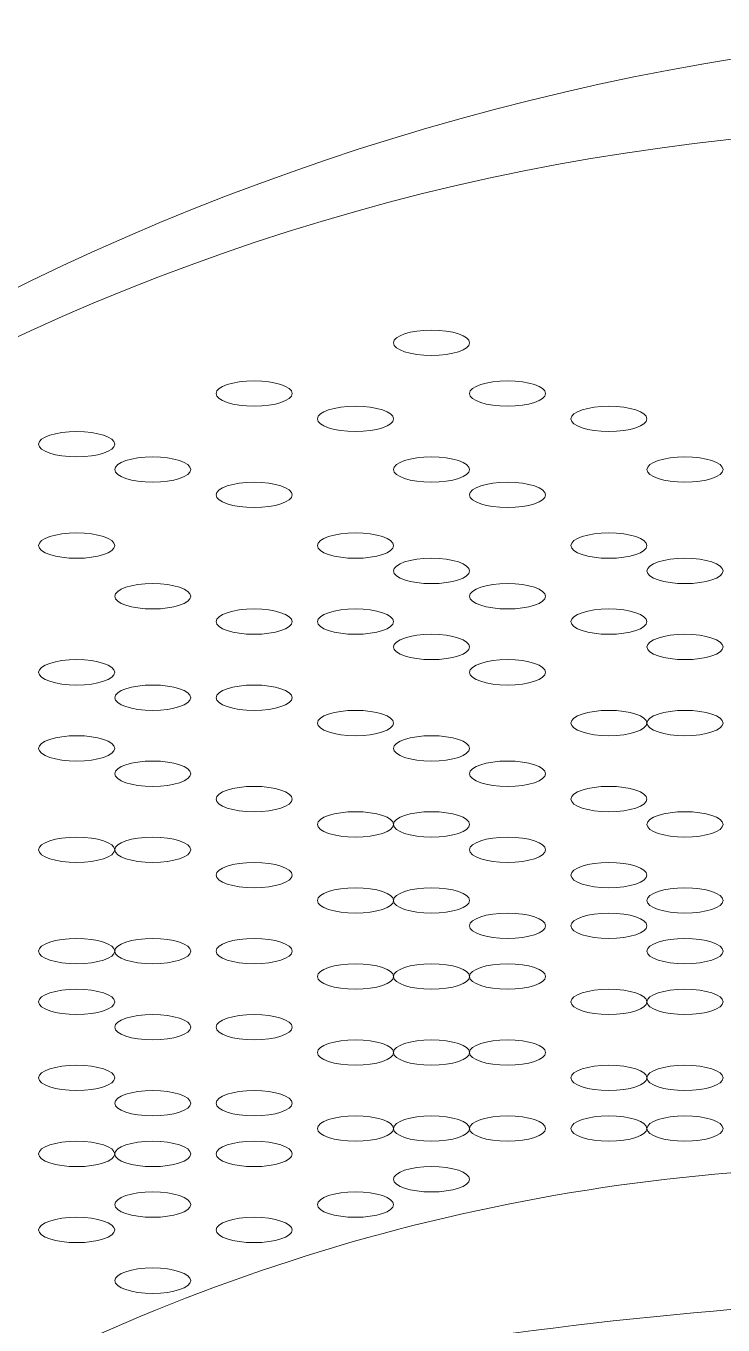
# Model space of a CAD drawing. Header units: metres. Extents: x 29 to 86.9, y -23.2 to 39.7.
# Drawn here: x 76.1867 to 76.2539, y -17.0729 to -16.9476 of the extents above; entities that cross this region are included whole.
import ezdxf

# ---------------------------------------------------------------- set-up
doc = ezdxf.new("R2010")
doc.units = ezdxf.units.M
doc.header["$LTSCALE"] = 100
doc.layers.get('0').update_dxf_attribs({"color": 254})
doc.layers.add('Arqui', color=8, linetype='Continuous', lineweight=0)

# ---------------------------------------------------------------- blocks, each defined once
blk = doc.blocks.new('A$C9582355f')
at = {"layer": 'Arqui'}
for points in [[(47.50676408278156, 6.126214199186052, 0.2278580694966521), (47.31431257980552, 6.21636923779397, 0.2278580694967863), (47.12137978274956, 6.126214199186052)], [(47.50217420515759, 6.122865414649823, 0.2538010257352408), (47.3125391529656, 6.205849049185872, 0.2538010257355416), (47.12352406037354, 6.122865414649823)], [(47.29948417332554, 6.093928121666067, 0.03702395519683493), (47.23757336911757, 6.088229262265941, 0.06904277544363817), (47.14609628806153, 6.053867237185841, 0.2305320559257769), (47.11366682501358, 6.012627475682166)]]:
    blk.add_lwpolyline(points, format="xyb", dxfattribs=at)
blk.add_arc((47.2871702511348, 5.91924378729027), 0.1870881177855074, 93.20798741906219, 123.585233615007, dxfattribs=at)
for points in [[(47.24314953276559, 6.18703671139383), (47.24112352435753, 6.18703671139383), (47.23948113276555, 6.186489239377806), (47.23948113276555, 6.185813911394234)], [(47.24681793276562, 6.185813911394234), (47.24681793276562, 6.186489239377806), (47.24517554117352, 6.18703671139383), (47.24314953276559, 6.18703671139383)], [(47.23948113276555, 6.185813911394234), (47.23948113276555, 6.185138583410208), (47.24112352435753, 6.184591111394184), (47.24314953276559, 6.184591111394184)], [(47.24314953276559, 6.184591111394184), (47.24517554117352, 6.184591111394184), (47.24681793276562, 6.185138583410208), (47.24681793276562, 6.185813911394234)], [(47.22603033276556, 6.182145511394083), (47.22400432435762, 6.182145511394083), (47.22236193276552, 6.181598039378059), (47.22236193276552, 6.180922711394032)], [(47.2296987327656, 6.180922711394032), (47.2296987327656, 6.181598039378059), (47.22805634117361, 6.182145511394083), (47.22603033276556, 6.182145511394083)], [(47.25048633276555, 6.182145511394083), (47.24846032435761, 6.182145511394083), (47.24681793276562, 6.181598039378059), (47.24681793276562, 6.180922711394032)], [(47.25415473276558, 6.180922711394032), (47.25415473276558, 6.181598039378059), (47.2525123411736, 6.182145511394083), (47.25048633276555, 6.182145511394083)], [(47.22236193276552, 6.180922711394032), (47.22236193276552, 6.180247383410006), (47.22400432435762, 6.179699911393982), (47.22603033276556, 6.179699911393982)], [(47.22603033276556, 6.179699911393982), (47.22805634117361, 6.179699911393982), (47.2296987327656, 6.180247383410006), (47.2296987327656, 6.180922711394032)], [(47.24681793276562, 6.180922711394032), (47.24681793276562, 6.180247383410006), (47.24846032435761, 6.179699911393982), (47.25048633276555, 6.179699911393982)], [(47.25048633276555, 6.179699911393982), (47.2525123411736, 6.179699911393982), (47.25415473276558, 6.180247383410006), (47.25415473276558, 6.180922711394032)], [(47.23581273276551, 6.179699911393982), (47.23378672435757, 6.179699911393982), (47.23214433276559, 6.179152439377958), (47.23214433276559, 6.178477111393931)], [(47.23948113276555, 6.178477111393931), (47.23948113276555, 6.179152439377958), (47.23783874117356, 6.179699911393982), (47.23581273276551, 6.179699911393982)], [(47.26026873276561, 6.179699911393982), (47.25824272435756, 6.179699911393982), (47.25660033276557, 6.179152439377958), (47.25660033276557, 6.178477111393931)], [(47.26393713276553, 6.178477111393931), (47.26393713276553, 6.179152439377958), (47.26229474117355, 6.179699911393982), (47.26026873276561, 6.179699911393982)], [(47.23214433276559, 6.178477111393931), (47.23214433276559, 6.177801783409905), (47.23378672435757, 6.177254311393881), (47.23581273276551, 6.177254311393881)], [(47.23581273276551, 6.177254311393881), (47.23783874117356, 6.177254311393881), (47.23948113276555, 6.177801783409905), (47.23948113276555, 6.178477111393931)], [(47.25660033276557, 6.178477111393931), (47.25660033276557, 6.177801783409905), (47.25824272435756, 6.177254311393881), (47.26026873276561, 6.177254311393881)], [(47.26026873276561, 6.177254311393881), (47.26229474117355, 6.177254311393881), (47.26393713276553, 6.177801783409905), (47.26393713276553, 6.178477111393931)], [(47.20891113276554, 6.177254311393881), (47.2068851243576, 6.177254311393881), (47.20524273276561, 6.176706839377857), (47.20524273276561, 6.17603151139383)], [(47.21257953276557, 6.17603151139383), (47.21257953276557, 6.176706839377857), (47.21093714117359, 6.177254311393881), (47.20891113276554, 6.177254311393881)], [(47.20524273276561, 6.17603151139383), (47.20524273276561, 6.175356183409804), (47.2068851243576, 6.174808711394235), (47.20891113276554, 6.174808711394235)], [(47.20891113276554, 6.174808711394235), (47.21093714117359, 6.174808711394235), (47.21257953276557, 6.175356183409804), (47.21257953276557, 6.17603151139383)], [(47.21624793276561, 6.174808711394235), (47.21422192435756, 6.174808711394235), (47.21257953276557, 6.174261239378211), (47.21257953276557, 6.173585911394184)], [(47.21991633276554, 6.173585911394184), (47.21991633276554, 6.174261239378211), (47.21827394117355, 6.174808711394235), (47.21624793276561, 6.174808711394235)], [(47.24314953276559, 6.174808711394235), (47.24112352435753, 6.174808711394235), (47.23948113276555, 6.174261239378211), (47.23948113276555, 6.173585911394184)], [(47.24681793276562, 6.173585911394184), (47.24681793276562, 6.174261239378211), (47.24517554117352, 6.174808711394235), (47.24314953276559, 6.174808711394235)], [(47.26760553276557, 6.174808711394235), (47.26557952435752, 6.174808711394235), (47.26393713276553, 6.174261239378211), (47.26393713276553, 6.173585911394184)], [(47.27127393276561, 6.173585911394184), (47.27127393276561, 6.174261239378211), (47.26963154117362, 6.174808711394235), (47.26760553276557, 6.174808711394235)], [(47.21257953276557, 6.173585911394184), (47.21257953276557, 6.172910583410157), (47.21422192435756, 6.172363111394134), (47.21624793276561, 6.172363111394134)], [(47.21624793276561, 6.172363111394134), (47.21827394117355, 6.172363111394134), (47.21991633276554, 6.172910583410157), (47.21991633276554, 6.173585911394184)], [(47.23948113276555, 6.173585911394184), (47.23948113276555, 6.172910583410157), (47.24112352435753, 6.172363111394134), (47.24314953276559, 6.172363111394134)], [(47.24314953276559, 6.172363111394134), (47.24517554117352, 6.172363111394134), (47.24681793276562, 6.172910583410157), (47.24681793276562, 6.173585911394184)], [(47.26393713276553, 6.173585911394184), (47.26393713276553, 6.172910583410157), (47.26557952435752, 6.172363111394134), (47.26760553276557, 6.172363111394134)], [(47.26760553276557, 6.172363111394134), (47.26963154117362, 6.172363111394134), (47.27127393276561, 6.172910583410157), (47.27127393276561, 6.173585911394184)], [(47.22603033276556, 6.172363111394134), (47.22400432435762, 6.172363111394134), (47.22236193276552, 6.17181563937811), (47.22236193276552, 6.171140311394083)], [(47.2296987327656, 6.171140311394083), (47.2296987327656, 6.17181563937811), (47.22805634117361, 6.172363111394134), (47.22603033276556, 6.172363111394134)], [(47.25048633276555, 6.172363111394134), (47.24846032435761, 6.172363111394134), (47.24681793276562, 6.17181563937811), (47.24681793276562, 6.171140311394083)], [(47.25415473276558, 6.171140311394083), (47.25415473276558, 6.17181563937811), (47.2525123411736, 6.172363111394134), (47.25048633276555, 6.172363111394134)], [(47.22236193276552, 6.171140311394083), (47.22236193276552, 6.170464983410056), (47.22400432435762, 6.169917511394033), (47.22603033276556, 6.169917511394033)], [(47.22603033276556, 6.169917511394033), (47.22805634117361, 6.169917511394033), (47.2296987327656, 6.170464983410056), (47.2296987327656, 6.171140311394083)], [(47.24681793276562, 6.171140311394083), (47.24681793276562, 6.170464983410056), (47.24846032435761, 6.169917511394033), (47.25048633276555, 6.169917511394033)], [(47.25048633276555, 6.169917511394033), (47.2525123411736, 6.169917511394033), (47.25415473276558, 6.170464983410056), (47.25415473276558, 6.171140311394083)], [(47.20891113276554, 6.167471911393932), (47.2068851243576, 6.167471911393932), (47.20524273276561, 6.166924439377908), (47.20524273276561, 6.166249111393881)], [(47.21257953276557, 6.166249111393881), (47.21257953276557, 6.166924439377908), (47.21093714117359, 6.167471911393932), (47.20891113276554, 6.167471911393932)], [(47.23581273276551, 6.167471911393932), (47.23378672435757, 6.167471911393932), (47.23214433276559, 6.166924439377908), (47.23214433276559, 6.166249111393881)], [(47.23948113276555, 6.166249111393881), (47.23948113276555, 6.166924439377908), (47.23783874117356, 6.167471911393932), (47.23581273276551, 6.167471911393932)], [(47.26026873276561, 6.167471911393932), (47.25824272435756, 6.167471911393932), (47.25660033276557, 6.166924439377908), (47.25660033276557, 6.166249111393881)], [(47.26393713276553, 6.166249111393881), (47.26393713276553, 6.166924439377908), (47.26229474117355, 6.167471911393932), (47.26026873276561, 6.167471911393932)], [(47.20524273276561, 6.166249111393881), (47.20524273276561, 6.165573783409855), (47.2068851243576, 6.165026311393831), (47.20891113276554, 6.165026311393831)], [(47.20891113276554, 6.165026311393831), (47.21093714117359, 6.165026311393831), (47.21257953276557, 6.165573783409855), (47.21257953276557, 6.166249111393881)], [(47.23214433276559, 6.166249111393881), (47.23214433276559, 6.165573783409855), (47.23378672435757, 6.165026311393831), (47.23581273276551, 6.165026311393831)], [(47.23581273276551, 6.165026311393831), (47.23783874117356, 6.165026311393831), (47.23948113276555, 6.165573783409855), (47.23948113276555, 6.166249111393881)], [(47.25660033276557, 6.166249111393881), (47.25660033276557, 6.165573783409855), (47.25824272435756, 6.165026311393831), (47.26026873276561, 6.165026311393831)], [(47.26026873276561, 6.165026311393831), (47.26229474117355, 6.165026311393831), (47.26393713276553, 6.165573783409855), (47.26393713276553, 6.166249111393881)], [(47.24314953276559, 6.165026311393831), (47.24112352435753, 6.165026311393831), (47.23948113276555, 6.164478839377807), (47.23948113276555, 6.163803511394235)], [(47.24681793276562, 6.163803511394235), (47.24681793276562, 6.164478839377807), (47.24517554117352, 6.165026311393831), (47.24314953276559, 6.165026311393831)], [(47.26760553276557, 6.165026311393831), (47.26557952435752, 6.165026311393831), (47.26393713276553, 6.164478839377807), (47.26393713276553, 6.163803511394235)], [(47.27127393276561, 6.163803511394235), (47.27127393276561, 6.164478839377807), (47.26963154117362, 6.165026311393831), (47.26760553276557, 6.165026311393831)], [(47.23948113276555, 6.163803511394235), (47.23948113276555, 6.163128183410208), (47.24112352435753, 6.162580711394185), (47.24314953276559, 6.162580711394185)], [(47.24314953276559, 6.162580711394185), (47.24517554117352, 6.162580711394185), (47.24681793276562, 6.163128183410208), (47.24681793276562, 6.163803511394235)], [(47.26393713276553, 6.163803511394235), (47.26393713276553, 6.163128183410208), (47.26557952435752, 6.162580711394185), (47.26760553276557, 6.162580711394185)], [(47.26760553276557, 6.162580711394185), (47.26963154117362, 6.162580711394185), (47.27127393276561, 6.163128183410208), (47.27127393276561, 6.163803511394235)], [(47.21624793276561, 6.162580711394185), (47.21422192435756, 6.162580711394185), (47.21257953276557, 6.162033239378161), (47.21257953276557, 6.161357911394134)], [(47.21991633276554, 6.161357911394134), (47.21991633276554, 6.162033239378161), (47.21827394117355, 6.162580711394185), (47.21624793276561, 6.162580711394185)], [(47.25048633276555, 6.162580711394185), (47.24846032435761, 6.162580711394185), (47.24681793276562, 6.162033239378161), (47.24681793276562, 6.161357911394134)], [(47.25415473276558, 6.161357911394134), (47.25415473276558, 6.162033239378161), (47.2525123411736, 6.162580711394185), (47.25048633276555, 6.162580711394185)], [(47.21257953276557, 6.161357911394134), (47.21257953276557, 6.160682583410107), (47.21422192435756, 6.160135111394084), (47.21624793276561, 6.160135111394084)], [(47.21624793276561, 6.160135111394084), (47.21827394117355, 6.160135111394084), (47.21991633276554, 6.160682583410107), (47.21991633276554, 6.161357911394134)], [(47.24681793276562, 6.161357911394134), (47.24681793276562, 6.160682583410107), (47.24846032435761, 6.160135111394084), (47.25048633276555, 6.160135111394084)], [(47.25048633276555, 6.160135111394084), (47.2525123411736, 6.160135111394084), (47.25415473276558, 6.160682583410107), (47.25415473276558, 6.161357911394134)], [(47.22603033276556, 6.160135111394084), (47.22400432435762, 6.160135111394084), (47.22236193276552, 6.15958763937806), (47.22236193276552, 6.158912311394033)], [(47.2296987327656, 6.158912311394033), (47.2296987327656, 6.15958763937806), (47.22805634117361, 6.160135111394084), (47.22603033276556, 6.160135111394084)], [(47.23581273276551, 6.160135111394084), (47.23378672435757, 6.160135111394084), (47.23214433276559, 6.15958763937806), (47.23214433276559, 6.158912311394033)], [(47.23948113276555, 6.158912311394033), (47.23948113276555, 6.15958763937806), (47.23783874117356, 6.160135111394084), (47.23581273276551, 6.160135111394084)], [(47.26026873276561, 6.160135111394084), (47.25824272435756, 6.160135111394084), (47.25660033276557, 6.15958763937806), (47.25660033276557, 6.158912311394033)], [(47.26393713276553, 6.158912311394033), (47.26393713276553, 6.15958763937806), (47.26229474117355, 6.160135111394084), (47.26026873276561, 6.160135111394084)], [(47.22236193276552, 6.158912311394033), (47.22236193276552, 6.158236983410006), (47.22400432435762, 6.157689511393983), (47.22603033276556, 6.157689511393983)], [(47.22603033276556, 6.157689511393983), (47.22805634117361, 6.157689511393983), (47.2296987327656, 6.158236983410006), (47.2296987327656, 6.158912311394033)], [(47.23214433276559, 6.158912311394033), (47.23214433276559, 6.158236983410006), (47.23378672435757, 6.157689511393983), (47.23581273276551, 6.157689511393983)], [(47.23581273276551, 6.157689511393983), (47.23783874117356, 6.157689511393983), (47.23948113276555, 6.158236983410006), (47.23948113276555, 6.158912311394033)], [(47.25660033276557, 6.158912311394033), (47.25660033276557, 6.158236983410006), (47.25824272435756, 6.157689511393983), (47.26026873276561, 6.157689511393983)], [(47.26026873276561, 6.157689511393983), (47.26229474117355, 6.157689511393983), (47.26393713276553, 6.158236983410006), (47.26393713276553, 6.158912311394033)], [(47.24314953276559, 6.157689511393983), (47.24112352435753, 6.157689511393983), (47.23948113276555, 6.157142039377959), (47.23948113276555, 6.156466711393932)], [(47.24681793276562, 6.156466711393932), (47.24681793276562, 6.157142039377959), (47.24517554117352, 6.157689511393983), (47.24314953276559, 6.157689511393983)], [(47.26760553276557, 6.157689511393983), (47.26557952435752, 6.157689511393983), (47.26393713276553, 6.157142039377959), (47.26393713276553, 6.156466711393932)], [(47.27127393276561, 6.156466711393932), (47.27127393276561, 6.157142039377959), (47.26963154117362, 6.157689511393983), (47.26760553276557, 6.157689511393983)], [(47.23948113276555, 6.156466711393932), (47.23948113276555, 6.155791383409905), (47.24112352435753, 6.155243911393882), (47.24314953276559, 6.155243911393882)], [(47.24314953276559, 6.155243911393882), (47.24517554117352, 6.155243911393882), (47.24681793276562, 6.155791383409905), (47.24681793276562, 6.156466711393932)], [(47.26393713276553, 6.156466711393932), (47.26393713276553, 6.155791383409905), (47.26557952435752, 6.155243911393882), (47.26760553276557, 6.155243911393882)], [(47.26760553276557, 6.155243911393882), (47.26963154117362, 6.155243911393882), (47.27127393276561, 6.155791383409905), (47.27127393276561, 6.156466711393932)], [(47.20891113276554, 6.155243911393882), (47.2068851243576, 6.155243911393882), (47.20524273276561, 6.154696439377858), (47.20524273276561, 6.154021111393831)], [(47.21257953276557, 6.154021111393831), (47.21257953276557, 6.154696439377858), (47.21093714117359, 6.155243911393882), (47.20891113276554, 6.155243911393882)], [(47.25048633276555, 6.155243911393882), (47.24846032435761, 6.155243911393882), (47.24681793276562, 6.154696439377858), (47.24681793276562, 6.154021111393831)], [(47.25415473276558, 6.154021111393831), (47.25415473276558, 6.154696439377858), (47.2525123411736, 6.155243911393882), (47.25048633276555, 6.155243911393882)], [(47.20524273276561, 6.154021111393831), (47.20524273276561, 6.153345783409804), (47.2068851243576, 6.152798311394235), (47.20891113276554, 6.152798311394235)], [(47.20891113276554, 6.152798311394235), (47.21093714117359, 6.152798311394235), (47.21257953276557, 6.153345783409804), (47.21257953276557, 6.154021111393831)], [(47.21624793276561, 6.152798311394235), (47.21422192435756, 6.152798311394235), (47.21257953276557, 6.152250839378212), (47.21257953276557, 6.151575511394185)], [(47.21991633276554, 6.151575511394185), (47.21991633276554, 6.152250839378212), (47.21827394117355, 6.152798311394235), (47.21624793276561, 6.152798311394235)], [(47.22603033276556, 6.152798311394235), (47.22400432435762, 6.152798311394235), (47.22236193276552, 6.152250839378212), (47.22236193276552, 6.151575511394185)], [(47.2296987327656, 6.151575511394185), (47.2296987327656, 6.152250839378212), (47.22805634117361, 6.152798311394235), (47.22603033276556, 6.152798311394235)], [(47.24681793276562, 6.154021111393831), (47.24681793276562, 6.153345783409804), (47.24846032435761, 6.152798311394235), (47.25048633276555, 6.152798311394235)], [(47.25048633276555, 6.152798311394235), (47.2525123411736, 6.152798311394235), (47.25415473276558, 6.153345783409804), (47.25415473276558, 6.154021111393831)], [(47.21257953276557, 6.151575511394185), (47.21257953276557, 6.150900183410158), (47.21422192435756, 6.150352711394135), (47.21624793276561, 6.150352711394135)], [(47.21624793276561, 6.150352711394135), (47.21827394117355, 6.150352711394135), (47.21991633276554, 6.150900183410158), (47.21991633276554, 6.151575511394185)], [(47.22236193276552, 6.151575511394185), (47.22236193276552, 6.150900183410158), (47.22400432435762, 6.150352711394135), (47.22603033276556, 6.150352711394135)], [(47.22603033276556, 6.150352711394135), (47.22805634117361, 6.150352711394135), (47.2296987327656, 6.150900183410158), (47.2296987327656, 6.151575511394185)], [(47.23581273276551, 6.150352711394135), (47.23378672435757, 6.150352711394135), (47.23214433276559, 6.149805239378111), (47.23214433276559, 6.149129911394084)], [(47.23948113276555, 6.149129911394084), (47.23948113276555, 6.149805239378111), (47.23783874117356, 6.150352711394135), (47.23581273276551, 6.150352711394135)], [(47.26026873276561, 6.150352711394135), (47.25824272435756, 6.150352711394135), (47.25660033276557, 6.149805239378111), (47.25660033276557, 6.149129911394084)], [(47.26393713276553, 6.149129911394084), (47.26393713276553, 6.149805239378111), (47.26229474117355, 6.150352711394135), (47.26026873276561, 6.150352711394135)], [(47.26760553276557, 6.150352711394135), (47.26557952435752, 6.150352711394135), (47.26393713276553, 6.149805239378111), (47.26393713276553, 6.149129911394084)], [(47.27127393276561, 6.149129911394084), (47.27127393276561, 6.149805239378111), (47.26963154117362, 6.150352711394135), (47.26760553276557, 6.150352711394135)], [(47.23214433276559, 6.149129911394084), (47.23214433276559, 6.148454583410057), (47.23378672435757, 6.147907111394034), (47.23581273276551, 6.147907111394034)], [(47.23581273276551, 6.147907111394034), (47.23783874117356, 6.147907111394034), (47.23948113276555, 6.148454583410057), (47.23948113276555, 6.149129911394084)], [(47.25660033276557, 6.149129911394084), (47.25660033276557, 6.148454583410057), (47.25824272435756, 6.147907111394034), (47.26026873276561, 6.147907111394034)], [(47.26026873276561, 6.147907111394034), (47.26229474117355, 6.147907111394034), (47.26393713276553, 6.148454583410057), (47.26393713276553, 6.149129911394084)], [(47.26393713276553, 6.149129911394084), (47.26393713276553, 6.148454583410057), (47.26557952435752, 6.147907111394034), (47.26760553276557, 6.147907111394034)], [(47.26760553276557, 6.147907111394034), (47.26963154117362, 6.147907111394034), (47.27127393276561, 6.148454583410057), (47.27127393276561, 6.149129911394084)], [(47.20891113276554, 6.147907111394034), (47.2068851243576, 6.147907111394034), (47.20524273276561, 6.14735963937801), (47.20524273276561, 6.146684311393983)], [(47.21257953276557, 6.146684311393983), (47.21257953276557, 6.14735963937801), (47.21093714117359, 6.147907111394034), (47.20891113276554, 6.147907111394034)], [(47.24314953276559, 6.147907111394034), (47.24112352435753, 6.147907111394034), (47.23948113276555, 6.14735963937801), (47.23948113276555, 6.146684311393983)], [(47.24681793276562, 6.146684311393983), (47.24681793276562, 6.14735963937801), (47.24517554117352, 6.147907111394034), (47.24314953276559, 6.147907111394034)], [(47.20524273276561, 6.146684311393983), (47.20524273276561, 6.146008983409956), (47.2068851243576, 6.145461511393933), (47.20891113276554, 6.145461511393933)], [(47.20891113276554, 6.145461511393933), (47.21093714117359, 6.145461511393933), (47.21257953276557, 6.146008983409956), (47.21257953276557, 6.146684311393983)], [(47.23948113276555, 6.146684311393983), (47.23948113276555, 6.146008983409956), (47.24112352435753, 6.145461511393933), (47.24314953276559, 6.145461511393933)], [(47.24314953276559, 6.145461511393933), (47.24517554117352, 6.145461511393933), (47.24681793276562, 6.146008983409956), (47.24681793276562, 6.146684311393983)], [(47.21624793276561, 6.145461511393933), (47.21422192435756, 6.145461511393933), (47.21257953276557, 6.144914039377909), (47.21257953276557, 6.144238711393882)], [(47.21991633276554, 6.144238711393882), (47.21991633276554, 6.144914039377909), (47.21827394117355, 6.145461511393933), (47.21624793276561, 6.145461511393933)], [(47.25048633276555, 6.145461511393933), (47.24846032435761, 6.145461511393933), (47.24681793276562, 6.144914039377909), (47.24681793276562, 6.144238711393882)], [(47.25415473276558, 6.144238711393882), (47.25415473276558, 6.144914039377909), (47.2525123411736, 6.145461511393933), (47.25048633276555, 6.145461511393933)], [(47.21257953276557, 6.144238711393882), (47.21257953276557, 6.143563383409855), (47.21422192435756, 6.143015911393832), (47.21624793276561, 6.143015911393832)], [(47.21624793276561, 6.143015911393832), (47.21827394117355, 6.143015911393832), (47.21991633276554, 6.143563383409855), (47.21991633276554, 6.144238711393882)], [(47.24681793276562, 6.144238711393882), (47.24681793276562, 6.143563383409855), (47.24846032435761, 6.143015911393832), (47.25048633276555, 6.143015911393832)], [(47.25048633276555, 6.143015911393832), (47.2525123411736, 6.143015911393832), (47.25415473276558, 6.143563383409855), (47.25415473276558, 6.144238711393882)], [(47.22603033276556, 6.143015911393832), (47.22400432435762, 6.143015911393832), (47.22236193276552, 6.142468439377808), (47.22236193276552, 6.141793111394236)], [(47.2296987327656, 6.141793111394236), (47.2296987327656, 6.142468439377808), (47.22805634117361, 6.143015911393832), (47.22603033276556, 6.143015911393832)], [(47.26026873276561, 6.143015911393832), (47.25824272435756, 6.143015911393832), (47.25660033276557, 6.142468439377808), (47.25660033276557, 6.141793111394236)], [(47.26393713276553, 6.141793111394236), (47.26393713276553, 6.142468439377808), (47.26229474117355, 6.143015911393832), (47.26026873276561, 6.143015911393832)], [(47.22236193276552, 6.141793111394236), (47.22236193276552, 6.141117783410209), (47.22400432435762, 6.140570311394185), (47.22603033276556, 6.140570311394185)], [(47.22603033276556, 6.140570311394185), (47.22805634117361, 6.140570311394185), (47.2296987327656, 6.141117783410209), (47.2296987327656, 6.141793111394236)], [(47.25660033276557, 6.141793111394236), (47.25660033276557, 6.141117783410209), (47.25824272435756, 6.140570311394185), (47.26026873276561, 6.140570311394185)], [(47.26026873276561, 6.140570311394185), (47.26229474117355, 6.140570311394185), (47.26393713276553, 6.141117783410209), (47.26393713276553, 6.141793111394236)], [(47.23581273276551, 6.140570311394185), (47.23378672435757, 6.140570311394185), (47.23214433276559, 6.140022839378162), (47.23214433276559, 6.139347511394135)], [(47.23948113276555, 6.139347511394135), (47.23948113276555, 6.140022839378162), (47.23783874117356, 6.140570311394185), (47.23581273276551, 6.140570311394185)], [(47.24314953276559, 6.140570311394185), (47.24112352435753, 6.140570311394185), (47.23948113276555, 6.140022839378162), (47.23948113276555, 6.139347511394135)], [(47.24681793276562, 6.139347511394135), (47.24681793276562, 6.140022839378162), (47.24517554117352, 6.140570311394185), (47.24314953276559, 6.140570311394185)], [(47.26760553276557, 6.140570311394185), (47.26557952435752, 6.140570311394185), (47.26393713276553, 6.140022839378162), (47.26393713276553, 6.139347511394135)], [(47.27127393276561, 6.139347511394135), (47.27127393276561, 6.140022839378162), (47.26963154117362, 6.140570311394185), (47.26760553276557, 6.140570311394185)], [(47.23214433276559, 6.139347511394135), (47.23214433276559, 6.138672183410108), (47.23378672435757, 6.138124711394084), (47.23581273276551, 6.138124711394084)], [(47.23581273276551, 6.138124711394084), (47.23783874117356, 6.138124711394084), (47.23948113276555, 6.138672183410108), (47.23948113276555, 6.139347511394135)], [(47.23948113276555, 6.139347511394135), (47.23948113276555, 6.138672183410108), (47.24112352435753, 6.138124711394084), (47.24314953276559, 6.138124711394084)], [(47.24314953276559, 6.138124711394084), (47.24517554117352, 6.138124711394084), (47.24681793276562, 6.138672183410108), (47.24681793276562, 6.139347511394135)], [(47.26393713276553, 6.139347511394135), (47.26393713276553, 6.138672183410108), (47.26557952435752, 6.138124711394084), (47.26760553276557, 6.138124711394084)], [(47.26760553276557, 6.138124711394084), (47.26963154117362, 6.138124711394084), (47.27127393276561, 6.138672183410108), (47.27127393276561, 6.139347511394135)], [(47.20891113276554, 6.138124711394084), (47.2068851243576, 6.138124711394084), (47.20524273276561, 6.137577239378061), (47.20524273276561, 6.136901911394034)], [(47.21257953276557, 6.136901911394034), (47.21257953276557, 6.137577239378061), (47.21093714117359, 6.138124711394084), (47.20891113276554, 6.138124711394084)], [(47.21624793276561, 6.138124711394084), (47.21422192435756, 6.138124711394084), (47.21257953276557, 6.137577239378061), (47.21257953276557, 6.136901911394034)], [(47.21991633276554, 6.136901911394034), (47.21991633276554, 6.137577239378061), (47.21827394117355, 6.138124711394084), (47.21624793276561, 6.138124711394084)], [(47.25048633276555, 6.138124711394084), (47.24846032435761, 6.138124711394084), (47.24681793276562, 6.137577239378061), (47.24681793276562, 6.136901911394034)], [(47.25415473276558, 6.136901911394034), (47.25415473276558, 6.137577239378061), (47.2525123411736, 6.138124711394084), (47.25048633276555, 6.138124711394084)], [(47.20524273276561, 6.136901911394034), (47.20524273276561, 6.136226583410007), (47.2068851243576, 6.135679111393983), (47.20891113276554, 6.135679111393983)], [(47.20891113276554, 6.135679111393983), (47.21093714117359, 6.135679111393983), (47.21257953276557, 6.136226583410007), (47.21257953276557, 6.136901911394034)], [(47.21257953276557, 6.136901911394034), (47.21257953276557, 6.136226583410007), (47.21422192435756, 6.135679111393983), (47.21624793276561, 6.135679111393983)], [(47.21624793276561, 6.135679111393983), (47.21827394117355, 6.135679111393983), (47.21991633276554, 6.136226583410007), (47.21991633276554, 6.136901911394034)], [(47.24681793276562, 6.136901911394034), (47.24681793276562, 6.136226583410007), (47.24846032435761, 6.135679111393983), (47.25048633276555, 6.135679111393983)], [(47.25048633276555, 6.135679111393983), (47.2525123411736, 6.135679111393983), (47.25415473276558, 6.136226583410007), (47.25415473276558, 6.136901911394034)], [(47.22603033276556, 6.135679111393983), (47.22400432435762, 6.135679111393983), (47.22236193276552, 6.13513163937796), (47.22236193276552, 6.134456311393933)], [(47.2296987327656, 6.134456311393933), (47.2296987327656, 6.13513163937796), (47.22805634117361, 6.135679111393983), (47.22603033276556, 6.135679111393983)], [(47.26026873276561, 6.135679111393983), (47.25824272435756, 6.135679111393983), (47.25660033276557, 6.13513163937796), (47.25660033276557, 6.134456311393933)], [(47.26393713276553, 6.134456311393933), (47.26393713276553, 6.13513163937796), (47.26229474117355, 6.135679111393983), (47.26026873276561, 6.135679111393983)], [(47.22236193276552, 6.134456311393933), (47.22236193276552, 6.133780983409906), (47.22400432435762, 6.133233511393883), (47.22603033276556, 6.133233511393883)], [(47.22603033276556, 6.133233511393883), (47.22805634117361, 6.133233511393883), (47.2296987327656, 6.133780983409906), (47.2296987327656, 6.134456311393933)], [(47.25660033276557, 6.134456311393933), (47.25660033276557, 6.133780983409906), (47.25824272435756, 6.133233511393883), (47.26026873276561, 6.133233511393883)], [(47.26026873276561, 6.133233511393883), (47.26229474117355, 6.133233511393883), (47.26393713276553, 6.133780983409906), (47.26393713276553, 6.134456311393933)], [(47.23581273276551, 6.133233511393883), (47.23378672435757, 6.133233511393883), (47.23214433276559, 6.132686039377859), (47.23214433276559, 6.132010711393832)], [(47.23948113276555, 6.132010711393832), (47.23948113276555, 6.132686039377859), (47.23783874117356, 6.133233511393883), (47.23581273276551, 6.133233511393883)], [(47.24314953276559, 6.133233511393883), (47.24112352435753, 6.133233511393883), (47.23948113276555, 6.132686039377859), (47.23948113276555, 6.132010711393832)], [(47.24681793276562, 6.132010711393832), (47.24681793276562, 6.132686039377859), (47.24517554117352, 6.133233511393883), (47.24314953276559, 6.133233511393883)], [(47.26760553276557, 6.133233511393883), (47.26557952435752, 6.133233511393883), (47.26393713276553, 6.132686039377859), (47.26393713276553, 6.132010711393832)], [(47.27127393276561, 6.132010711393832), (47.27127393276561, 6.132686039377859), (47.26963154117362, 6.133233511393883), (47.26760553276557, 6.133233511393883)], [(47.23214433276559, 6.132010711393832), (47.23214433276559, 6.131335383409805), (47.23378672435757, 6.130787911394236), (47.23581273276551, 6.130787911394236)], [(47.23581273276551, 6.130787911394236), (47.23783874117356, 6.130787911394236), (47.23948113276555, 6.131335383409805), (47.23948113276555, 6.132010711393832)], [(47.23948113276555, 6.132010711393832), (47.23948113276555, 6.131335383409805), (47.24112352435753, 6.130787911394236), (47.24314953276559, 6.130787911394236)], [(47.24314953276559, 6.130787911394236), (47.24517554117352, 6.130787911394236), (47.24681793276562, 6.131335383409805), (47.24681793276562, 6.132010711393832)], [(47.26393713276553, 6.132010711393832), (47.26393713276553, 6.131335383409805), (47.26557952435752, 6.130787911394236), (47.26760553276557, 6.130787911394236)], [(47.26760553276557, 6.130787911394236), (47.26963154117362, 6.130787911394236), (47.27127393276561, 6.131335383409805), (47.27127393276561, 6.132010711393832)], [(47.25048633276555, 6.130787911394236), (47.24846032435761, 6.130787911394236), (47.24681793276562, 6.130240439378213), (47.24681793276562, 6.129565111394186)], [(47.25415473276558, 6.129565111394186), (47.25415473276558, 6.130240439378213), (47.2525123411736, 6.130787911394236), (47.25048633276555, 6.130787911394236)], [(47.26026873276561, 6.130787911394236), (47.25824272435756, 6.130787911394236), (47.25660033276557, 6.130240439378213), (47.25660033276557, 6.129565111394186)], [(47.26393713276553, 6.129565111394186), (47.26393713276553, 6.130240439378213), (47.26229474117355, 6.130787911394236), (47.26026873276561, 6.130787911394236)], [(47.24681793276562, 6.129565111394186), (47.24681793276562, 6.128889783410159), (47.24846032435761, 6.128342311394135), (47.25048633276555, 6.128342311394135)], [(47.25048633276555, 6.128342311394135), (47.2525123411736, 6.128342311394135), (47.25415473276558, 6.128889783410159), (47.25415473276558, 6.129565111394186)], [(47.25660033276557, 6.129565111394186), (47.25660033276557, 6.128889783410159), (47.25824272435756, 6.128342311394135), (47.26026873276561, 6.128342311394135)], [(47.26026873276561, 6.128342311394135), (47.26229474117355, 6.128342311394135), (47.26393713276553, 6.128889783410159), (47.26393713276553, 6.129565111394186)], [(47.20891113276554, 6.128342311394135), (47.2068851243576, 6.128342311394135), (47.20524273276561, 6.127794839378112), (47.20524273276561, 6.127119511394085)], [(47.21257953276557, 6.127119511394085), (47.21257953276557, 6.127794839378112), (47.21093714117359, 6.128342311394135), (47.20891113276554, 6.128342311394135)], [(47.21624793276561, 6.128342311394135), (47.21422192435756, 6.128342311394135), (47.21257953276557, 6.127794839378112), (47.21257953276557, 6.127119511394085)], [(47.21991633276554, 6.127119511394085), (47.21991633276554, 6.127794839378112), (47.21827394117355, 6.128342311394135), (47.21624793276561, 6.128342311394135)], [(47.22603033276556, 6.128342311394135), (47.22400432435762, 6.128342311394135), (47.22236193276552, 6.127794839378112), (47.22236193276552, 6.127119511394085)], [(47.2296987327656, 6.127119511394085), (47.2296987327656, 6.127794839378112), (47.22805634117361, 6.128342311394135), (47.22603033276556, 6.128342311394135)], [(47.26760553276557, 6.128342311394135), (47.26557952435752, 6.128342311394135), (47.26393713276553, 6.127794839378112), (47.26393713276553, 6.127119511394085)], [(47.27127393276561, 6.127119511394085), (47.27127393276561, 6.127794839378112), (47.26963154117362, 6.128342311394135), (47.26760553276557, 6.128342311394135)], [(47.20524273276561, 6.127119511394085), (47.20524273276561, 6.126444183410058), (47.2068851243576, 6.125896711394034), (47.20891113276554, 6.125896711394034)], [(47.20891113276554, 6.125896711394034), (47.21093714117359, 6.125896711394034), (47.21257953276557, 6.126444183410058), (47.21257953276557, 6.127119511394085)], [(47.21257953276557, 6.127119511394085), (47.21257953276557, 6.126444183410058), (47.21422192435756, 6.125896711394034), (47.21624793276561, 6.125896711394034)], [(47.21624793276561, 6.125896711394034), (47.21827394117355, 6.125896711394034), (47.21991633276554, 6.126444183410058), (47.21991633276554, 6.127119511394085)], [(47.22236193276552, 6.127119511394085), (47.22236193276552, 6.126444183410058), (47.22400432435762, 6.125896711394034), (47.22603033276556, 6.125896711394034)], [(47.22603033276556, 6.125896711394034), (47.22805634117361, 6.125896711394034), (47.2296987327656, 6.126444183410058), (47.2296987327656, 6.127119511394085)], [(47.26393713276553, 6.127119511394085), (47.26393713276553, 6.126444183410058), (47.26557952435752, 6.125896711394034), (47.26760553276557, 6.125896711394034)], [(47.26760553276557, 6.125896711394034), (47.26963154117362, 6.125896711394034), (47.27127393276561, 6.126444183410058), (47.27127393276561, 6.127119511394085)], [(47.23581273276551, 6.125896711394034), (47.23378672435757, 6.125896711394034), (47.23214433276559, 6.125349239378011), (47.23214433276559, 6.124673911393984)], [(47.23948113276555, 6.124673911393984), (47.23948113276555, 6.125349239378011), (47.23783874117356, 6.125896711394034), (47.23581273276551, 6.125896711394034)], [(47.24314953276559, 6.125896711394034), (47.24112352435753, 6.125896711394034), (47.23948113276555, 6.125349239378011), (47.23948113276555, 6.124673911393984)], [(47.24681793276562, 6.124673911393984), (47.24681793276562, 6.125349239378011), (47.24517554117352, 6.125896711394034), (47.24314953276559, 6.125896711394034)], [(47.25048633276555, 6.125896711394034), (47.24846032435761, 6.125896711394034), (47.24681793276562, 6.125349239378011), (47.24681793276562, 6.124673911393984)], [(47.25415473276558, 6.124673911393984), (47.25415473276558, 6.125349239378011), (47.2525123411736, 6.125896711394034), (47.25048633276555, 6.125896711394034)], [(47.23214433276559, 6.124673911393984), (47.23214433276559, 6.123998583409957), (47.23378672435757, 6.123451111393933), (47.23581273276551, 6.123451111393933)], [(47.23581273276551, 6.123451111393933), (47.23783874117356, 6.123451111393933), (47.23948113276555, 6.123998583409957), (47.23948113276555, 6.124673911393984)], [(47.23948113276555, 6.124673911393984), (47.23948113276555, 6.123998583409957), (47.24112352435753, 6.123451111393933), (47.24314953276559, 6.123451111393933)], [(47.24314953276559, 6.123451111393933), (47.24517554117352, 6.123451111393933), (47.24681793276562, 6.123998583409957), (47.24681793276562, 6.124673911393984)], [(47.24681793276562, 6.124673911393984), (47.24681793276562, 6.123998583409957), (47.24846032435761, 6.123451111393933), (47.25048633276555, 6.123451111393933)], [(47.25048633276555, 6.123451111393933), (47.2525123411736, 6.123451111393933), (47.25415473276558, 6.123998583409957), (47.25415473276558, 6.124673911393984)], [(47.20891113276554, 6.123451111393933), (47.2068851243576, 6.123451111393933), (47.20524273276561, 6.12290363937791), (47.20524273276561, 6.122228311393883)], [(47.21257953276557, 6.122228311393883), (47.21257953276557, 6.12290363937791), (47.21093714117359, 6.123451111393933), (47.20891113276554, 6.123451111393933)], [(47.26026873276561, 6.123451111393933), (47.25824272435756, 6.123451111393933), (47.25660033276557, 6.12290363937791), (47.25660033276557, 6.122228311393883)], [(47.26393713276553, 6.122228311393883), (47.26393713276553, 6.12290363937791), (47.26229474117355, 6.123451111393933), (47.26026873276561, 6.123451111393933)], [(47.26760553276557, 6.123451111393933), (47.26557952435752, 6.123451111393933), (47.26393713276553, 6.12290363937791), (47.26393713276553, 6.122228311393883)], [(47.27127393276561, 6.122228311393883), (47.27127393276561, 6.12290363937791), (47.26963154117362, 6.123451111393933), (47.26760553276557, 6.123451111393933)], [(47.20524273276561, 6.122228311393883), (47.20524273276561, 6.121552983409856), (47.2068851243576, 6.121005511393832), (47.20891113276554, 6.121005511393832)], [(47.20891113276554, 6.121005511393832), (47.21093714117359, 6.121005511393832), (47.21257953276557, 6.121552983409856), (47.21257953276557, 6.122228311393883)], [(47.25660033276557, 6.122228311393883), (47.25660033276557, 6.121552983409856), (47.25824272435756, 6.121005511393832), (47.26026873276561, 6.121005511393832)], [(47.26026873276561, 6.121005511393832), (47.26229474117355, 6.121005511393832), (47.26393713276553, 6.121552983409856), (47.26393713276553, 6.122228311393883)], [(47.26393713276553, 6.122228311393883), (47.26393713276553, 6.121552983409856), (47.26557952435752, 6.121005511393832), (47.26760553276557, 6.121005511393832)], [(47.26760553276557, 6.121005511393832), (47.26963154117362, 6.121005511393832), (47.27127393276561, 6.121552983409856), (47.27127393276561, 6.122228311393883)], [(47.21624793276561, 6.121005511393832), (47.21422192435756, 6.121005511393832), (47.21257953276557, 6.120458039377809), (47.21257953276557, 6.119782711394237)], [(47.21991633276554, 6.119782711394237), (47.21991633276554, 6.120458039377809), (47.21827394117355, 6.121005511393832), (47.21624793276561, 6.121005511393832)], [(47.22603033276556, 6.121005511393832), (47.22400432435762, 6.121005511393832), (47.22236193276552, 6.120458039377809), (47.22236193276552, 6.119782711394237)], [(47.2296987327656, 6.119782711394237), (47.2296987327656, 6.120458039377809), (47.22805634117361, 6.121005511393832), (47.22603033276556, 6.121005511393832)], [(47.21257953276557, 6.119782711394237), (47.21257953276557, 6.11910738341021), (47.21422192435756, 6.118559911394186), (47.21624793276561, 6.118559911394186)], [(47.21624793276561, 6.118559911394186), (47.21827394117355, 6.118559911394186), (47.21991633276554, 6.11910738341021), (47.21991633276554, 6.119782711394237)], [(47.22236193276552, 6.119782711394237), (47.22236193276552, 6.11910738341021), (47.22400432435762, 6.118559911394186), (47.22603033276556, 6.118559911394186)], [(47.22603033276556, 6.118559911394186), (47.22805634117361, 6.118559911394186), (47.2296987327656, 6.11910738341021), (47.2296987327656, 6.119782711394237)], [(47.23581273276551, 6.118559911394186), (47.23378672435757, 6.118559911394186), (47.23214433276559, 6.118012439378163), (47.23214433276559, 6.117337111394136)], [(47.23948113276555, 6.117337111394136), (47.23948113276555, 6.118012439378163), (47.23783874117356, 6.118559911394186), (47.23581273276551, 6.118559911394186)], [(47.24314953276559, 6.118559911394186), (47.24112352435753, 6.118559911394186), (47.23948113276555, 6.118012439378163), (47.23948113276555, 6.117337111394136)], [(47.24681793276562, 6.117337111394136), (47.24681793276562, 6.118012439378163), (47.24517554117352, 6.118559911394186), (47.24314953276559, 6.118559911394186)], [(47.25048633276555, 6.118559911394186), (47.24846032435761, 6.118559911394186), (47.24681793276562, 6.118012439378163), (47.24681793276562, 6.117337111394136)], [(47.25415473276558, 6.117337111394136), (47.25415473276558, 6.118012439378163), (47.2525123411736, 6.118559911394186), (47.25048633276555, 6.118559911394186)], [(47.23214433276559, 6.117337111394136), (47.23214433276559, 6.116661783410109), (47.23378672435757, 6.116114311394085), (47.23581273276551, 6.116114311394085)], [(47.23581273276551, 6.116114311394085), (47.23783874117356, 6.116114311394085), (47.23948113276555, 6.116661783410109), (47.23948113276555, 6.117337111394136)], [(47.23948113276555, 6.117337111394136), (47.23948113276555, 6.116661783410109), (47.24112352435753, 6.116114311394085), (47.24314953276559, 6.116114311394085)], [(47.24314953276559, 6.116114311394085), (47.24517554117352, 6.116114311394085), (47.24681793276562, 6.116661783410109), (47.24681793276562, 6.117337111394136)], [(47.24681793276562, 6.117337111394136), (47.24681793276562, 6.116661783410109), (47.24846032435761, 6.116114311394085), (47.25048633276555, 6.116114311394085)], [(47.25048633276555, 6.116114311394085), (47.2525123411736, 6.116114311394085), (47.25415473276558, 6.116661783410109), (47.25415473276558, 6.117337111394136)], [(47.20891113276554, 6.116114311394085), (47.2068851243576, 6.116114311394085), (47.20524273276561, 6.115566839378062), (47.20524273276561, 6.114891511394035)], [(47.21257953276557, 6.114891511394035), (47.21257953276557, 6.115566839378062), (47.21093714117359, 6.116114311394085), (47.20891113276554, 6.116114311394085)], [(47.26026873276561, 6.116114311394085), (47.25824272435756, 6.116114311394085), (47.25660033276557, 6.115566839378062), (47.25660033276557, 6.114891511394035)], [(47.26393713276553, 6.114891511394035), (47.26393713276553, 6.115566839378062), (47.26229474117355, 6.116114311394085), (47.26026873276561, 6.116114311394085)], [(47.26760553276557, 6.116114311394085), (47.26557952435752, 6.116114311394085), (47.26393713276553, 6.115566839378062), (47.26393713276553, 6.114891511394035)], [(47.27127393276561, 6.114891511394035), (47.27127393276561, 6.115566839378062), (47.26963154117362, 6.116114311394085), (47.26760553276557, 6.116114311394085)], [(47.20524273276561, 6.114891511394035), (47.20524273276561, 6.114216183410008), (47.2068851243576, 6.113668711393984), (47.20891113276554, 6.113668711393984)], [(47.20891113276554, 6.113668711393984), (47.21093714117359, 6.113668711393984), (47.21257953276557, 6.114216183410008), (47.21257953276557, 6.114891511394035)], [(47.25660033276557, 6.114891511394035), (47.25660033276557, 6.114216183410008), (47.25824272435756, 6.113668711393984), (47.26026873276561, 6.113668711393984)], [(47.26026873276561, 6.113668711393984), (47.26229474117355, 6.113668711393984), (47.26393713276553, 6.114216183410008), (47.26393713276553, 6.114891511394035)], [(47.26393713276553, 6.114891511394035), (47.26393713276553, 6.114216183410008), (47.26557952435752, 6.113668711393984), (47.26760553276557, 6.113668711393984)], [(47.26760553276557, 6.113668711393984), (47.26963154117362, 6.113668711393984), (47.27127393276561, 6.114216183410008), (47.27127393276561, 6.114891511394035)], [(47.21624793276561, 6.113668711393984), (47.21422192435756, 6.113668711393984), (47.21257953276557, 6.113121239377961), (47.21257953276557, 6.112445911393934)], [(47.21991633276554, 6.112445911393934), (47.21991633276554, 6.113121239377961), (47.21827394117355, 6.113668711393984), (47.21624793276561, 6.113668711393984)], [(47.22603033276556, 6.113668711393984), (47.22400432435762, 6.113668711393984), (47.22236193276552, 6.113121239377961), (47.22236193276552, 6.112445911393934)], [(47.2296987327656, 6.112445911393934), (47.2296987327656, 6.113121239377961), (47.22805634117361, 6.113668711393984), (47.22603033276556, 6.113668711393984)], [(47.21257953276557, 6.112445911393934), (47.21257953276557, 6.111770583409907), (47.21422192435756, 6.111223111393883), (47.21624793276561, 6.111223111393883)], [(47.21624793276561, 6.111223111393883), (47.21827394117355, 6.111223111393883), (47.21991633276554, 6.111770583409907), (47.21991633276554, 6.112445911393934)], [(47.22236193276552, 6.112445911393934), (47.22236193276552, 6.111770583409907), (47.22400432435762, 6.111223111393883), (47.22603033276556, 6.111223111393883)], [(47.22603033276556, 6.111223111393883), (47.22805634117361, 6.111223111393883), (47.2296987327656, 6.111770583409907), (47.2296987327656, 6.112445911393934)], [(47.23581273276551, 6.111223111393883), (47.23378672435757, 6.111223111393883), (47.23214433276559, 6.11067563937786), (47.23214433276559, 6.110000311393833)], [(47.23948113276555, 6.110000311393833), (47.23948113276555, 6.11067563937786), (47.23783874117356, 6.111223111393883), (47.23581273276551, 6.111223111393883)], [(47.24314953276559, 6.111223111393883), (47.24112352435753, 6.111223111393883), (47.23948113276555, 6.11067563937786), (47.23948113276555, 6.110000311393833)], [(47.24681793276562, 6.110000311393833), (47.24681793276562, 6.11067563937786), (47.24517554117352, 6.111223111393883), (47.24314953276559, 6.111223111393883)], [(47.25048633276555, 6.111223111393883), (47.24846032435761, 6.111223111393883), (47.24681793276562, 6.11067563937786), (47.24681793276562, 6.110000311393833)], [(47.25415473276558, 6.110000311393833), (47.25415473276558, 6.11067563937786), (47.2525123411736, 6.111223111393883), (47.25048633276555, 6.111223111393883)], [(47.26026873276561, 6.111223111393883), (47.25824272435756, 6.111223111393883), (47.25660033276557, 6.11067563937786), (47.25660033276557, 6.110000311393833)], [(47.26393713276553, 6.110000311393833), (47.26393713276553, 6.11067563937786), (47.26229474117355, 6.111223111393883), (47.26026873276561, 6.111223111393883)], [(47.26760553276557, 6.111223111393883), (47.26557952435752, 6.111223111393883), (47.26393713276553, 6.11067563937786), (47.26393713276553, 6.110000311393833)], [(47.27127393276561, 6.110000311393833), (47.27127393276561, 6.11067563937786), (47.26963154117362, 6.111223111393883), (47.26760553276557, 6.111223111393883)], [(47.23214433276559, 6.110000311393833), (47.23214433276559, 6.109324983409806), (47.23378672435757, 6.108777511394237), (47.23581273276551, 6.108777511394237)], [(47.23581273276551, 6.108777511394237), (47.23783874117356, 6.108777511394237), (47.23948113276555, 6.109324983409806), (47.23948113276555, 6.110000311393833)], [(47.23948113276555, 6.110000311393833), (47.23948113276555, 6.109324983409806), (47.24112352435753, 6.108777511394237), (47.24314953276559, 6.108777511394237)], [(47.24314953276559, 6.108777511394237), (47.24517554117352, 6.108777511394237), (47.24681793276562, 6.109324983409806), (47.24681793276562, 6.110000311393833)], [(47.24681793276562, 6.110000311393833), (47.24681793276562, 6.109324983409806), (47.24846032435761, 6.108777511394237), (47.25048633276555, 6.108777511394237)], [(47.25048633276555, 6.108777511394237), (47.2525123411736, 6.108777511394237), (47.25415473276558, 6.109324983409806), (47.25415473276558, 6.110000311393833)], [(47.25660033276557, 6.110000311393833), (47.25660033276557, 6.109324983409806), (47.25824272435756, 6.108777511394237), (47.26026873276561, 6.108777511394237)], [(47.26026873276561, 6.108777511394237), (47.26229474117355, 6.108777511394237), (47.26393713276553, 6.109324983409806), (47.26393713276553, 6.110000311393833)], [(47.26393713276553, 6.110000311393833), (47.26393713276553, 6.109324983409806), (47.26557952435752, 6.108777511394237), (47.26760553276557, 6.108777511394237)], [(47.26760553276557, 6.108777511394237), (47.26963154117362, 6.108777511394237), (47.27127393276561, 6.109324983409806), (47.27127393276561, 6.110000311393833)], [(47.20891113276554, 6.108777511394237), (47.2068851243576, 6.108777511394237), (47.20524273276561, 6.108230039378213), (47.20524273276561, 6.107554711394187)], [(47.21257953276557, 6.107554711394187), (47.21257953276557, 6.108230039378213), (47.21093714117359, 6.108777511394237), (47.20891113276554, 6.108777511394237)], [(47.21624793276561, 6.108777511394237), (47.21422192435756, 6.108777511394237), (47.21257953276557, 6.108230039378213), (47.21257953276557, 6.107554711394187)], [(47.21991633276554, 6.107554711394187), (47.21991633276554, 6.108230039378213), (47.21827394117355, 6.108777511394237), (47.21624793276561, 6.108777511394237)], [(47.22603033276556, 6.108777511394237), (47.22400432435762, 6.108777511394237), (47.22236193276552, 6.108230039378213), (47.22236193276552, 6.107554711394187)], [(47.2296987327656, 6.107554711394187), (47.2296987327656, 6.108230039378213), (47.22805634117361, 6.108777511394237), (47.22603033276556, 6.108777511394237)], [(47.20524273276561, 6.107554711394187), (47.20524273276561, 6.10687938341016), (47.2068851243576, 6.106331911394136), (47.20891113276554, 6.106331911394136)], [(47.20891113276554, 6.106331911394136), (47.21093714117359, 6.106331911394136), (47.21257953276557, 6.10687938341016), (47.21257953276557, 6.107554711394187)], [(47.21257953276557, 6.107554711394187), (47.21257953276557, 6.10687938341016), (47.21422192435756, 6.106331911394136), (47.21624793276561, 6.106331911394136)], [(47.21624793276561, 6.106331911394136), (47.21827394117355, 6.106331911394136), (47.21991633276554, 6.10687938341016), (47.21991633276554, 6.107554711394187)], [(47.22236193276552, 6.107554711394187), (47.22236193276552, 6.10687938341016), (47.22400432435762, 6.106331911394136), (47.22603033276556, 6.106331911394136)], [(47.22603033276556, 6.106331911394136), (47.22805634117361, 6.106331911394136), (47.2296987327656, 6.10687938341016), (47.2296987327656, 6.107554711394187)], [(47.24314953276559, 6.106331911394136), (47.24112352435753, 6.106331911394136), (47.23948113276555, 6.105784439378112), (47.23948113276555, 6.105109111394086)], [(47.24681793276562, 6.105109111394086), (47.24681793276562, 6.105784439378112), (47.24517554117352, 6.106331911394136), (47.24314953276559, 6.106331911394136)], [(47.23948113276555, 6.105109111394086), (47.23948113276555, 6.104433783410059), (47.24112352435753, 6.103886311394035), (47.24314953276559, 6.103886311394035)], [(47.24314953276559, 6.103886311394035), (47.24517554117352, 6.103886311394035), (47.24681793276562, 6.104433783410059), (47.24681793276562, 6.105109111394086)], [(47.21624793276561, 6.103886311394035), (47.21422192435756, 6.103886311394035), (47.21257953276557, 6.103338839378011), (47.21257953276557, 6.102663511393985)], [(47.21257953276557, 6.102663511393985), (47.21257953276557, 6.101988183409958), (47.21422192435756, 6.101440711393934), (47.21624793276561, 6.101440711393934)], [(47.21991633276554, 6.102663511393985), (47.21991633276554, 6.103338839378011), (47.21827394117355, 6.103886311394035), (47.21624793276561, 6.103886311394035)], [(47.21624793276561, 6.101440711393934), (47.21827394117355, 6.101440711393934), (47.21991633276554, 6.101988183409958), (47.21991633276554, 6.102663511393985)], [(47.23581273276551, 6.103886311394035), (47.23378672435757, 6.103886311394035), (47.23214433276559, 6.103338839378011), (47.23214433276559, 6.102663511393985)], [(47.23214433276559, 6.102663511393985), (47.23214433276559, 6.101988183409958), (47.23378672435757, 6.101440711393934), (47.23581273276551, 6.101440711393934)], [(47.23948113276555, 6.102663511393985), (47.23948113276555, 6.103338839378011), (47.23783874117356, 6.103886311394035), (47.23581273276551, 6.103886311394035)], [(47.23581273276551, 6.101440711393934), (47.23783874117356, 6.101440711393934), (47.23948113276555, 6.101988183409958), (47.23948113276555, 6.102663511393985)], [(47.20891113276554, 6.101440711393934), (47.2068851243576, 6.101440711393934), (47.20524273276561, 6.100893239377911), (47.20524273276561, 6.100217911393884)], [(47.21257953276557, 6.100217911393884), (47.21257953276557, 6.100893239377911), (47.21093714117359, 6.101440711393934), (47.20891113276554, 6.101440711393934)], [(47.22603033276556, 6.101440711393934), (47.22400432435762, 6.101440711393934), (47.22236193276552, 6.100893239377911), (47.22236193276552, 6.100217911393884)], [(47.2296987327656, 6.100217911393884), (47.2296987327656, 6.100893239377911), (47.22805634117361, 6.101440711393934), (47.22603033276556, 6.101440711393934)], [(47.20524273276561, 6.100217911393884), (47.20524273276561, 6.099542583409857), (47.2068851243576, 6.098995111393833), (47.20891113276554, 6.098995111393833)], [(47.20891113276554, 6.098995111393833), (47.21093714117359, 6.098995111393833), (47.21257953276557, 6.099542583409857), (47.21257953276557, 6.100217911393884)], [(47.22236193276552, 6.100217911393884), (47.22236193276552, 6.099542583409857), (47.22400432435762, 6.098995111393833), (47.22603033276556, 6.098995111393833)], [(47.22603033276556, 6.098995111393833), (47.22805634117361, 6.098995111393833), (47.2296987327656, 6.099542583409857), (47.2296987327656, 6.100217911393884)], [(47.21624793276561, 6.096549511394187), (47.21422192435756, 6.096549511394187), (47.21257953276557, 6.096002039378163), (47.21257953276557, 6.095326711394137)], [(47.21991633276554, 6.095326711394137), (47.21991633276554, 6.096002039378163), (47.21827394117355, 6.096549511394187), (47.21624793276561, 6.096549511394187)], [(47.21257953276557, 6.095326711394137), (47.21257953276557, 6.09465138341011), (47.21422192435756, 6.094103911394086), (47.21624793276561, 6.094103911394086)], [(47.21624793276561, 6.094103911394086), (47.21827394117355, 6.094103911394086), (47.21991633276554, 6.09465138341011), (47.21991633276554, 6.095326711394137)]]:
    blk.add_open_spline(points, degree=3, dxfattribs=at)

msp = doc.modelspace()

# ---------------------------------------------------------------- block references
msp.add_blockref('A$C9582355f', (28.98266172889876, -23.16396569870889))

doc.saveas('drawing.dxf')
